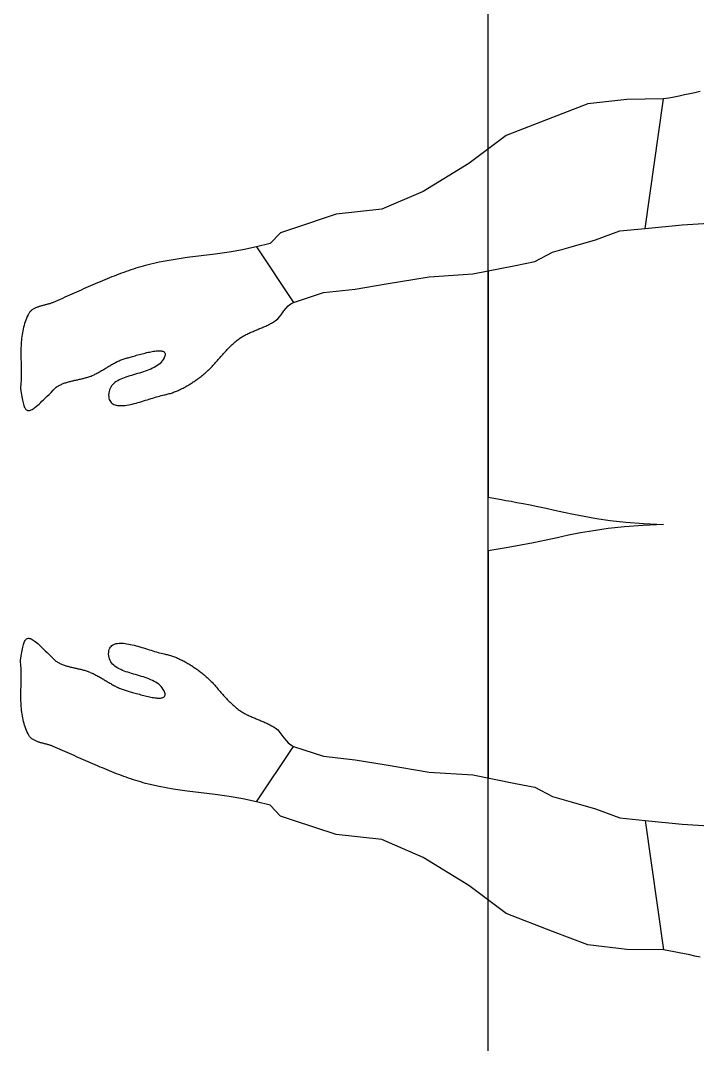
# Model space of a CAD drawing. Header units: millimetres. Extents: x -155 to 94595, y -3153 to 63413.
# Drawn here: x 1181 to 1563, y 60598 to 61176 of the extents above; entities that cross this region are included whole.
import ezdxf

# ---------------------------------------------------------------- set-up
doc = ezdxf.new("R2010")
doc.units = ezdxf.units.MM
doc.layers.add('int', color=185, linetype='Continuous')

msp = doc.modelspace()

# ---------------------------------------------------------------- linework, layer by layer
at = {"layer": 'int'}
for p, q in [((1444.86, 60141.577), (1444.86, 61641.577)), ((1558.727, 61134.654), (1555.787, 61134.043)), ((1561.664, 61135.28), (1558.727, 61134.654)), ((1564.599, 61135.919), (1561.664, 61135.28)), ((1501.15, 61128.969), (1481.306, 61121.337)), ((1523.141, 61131.567), (1501.15, 61128.969)), ((1544.008, 61131.787), (1523.141, 61131.567)), ((1533.557, 61058.635), (1544.008, 61131.787)), ((1546.956, 61132.32), (1544.008, 61131.787)), ((1549.903, 61132.874), (1546.956, 61132.32)), ((1552.846, 61133.449), (1549.903, 61132.874)), ((1555.787, 61134.043), (1552.846, 61133.449)), ((1481.306, 61121.337), (1455.043, 61111.236)), ((1455.043, 61111.236), (1433.995, 61095.4)), ((1433.995, 61095.4), (1408.154, 61079.536)), ((1408.154, 61079.536), (1384.813, 61069.533)), ((1359.064, 61066.656), (1335.002, 61058.635)), ((1384.813, 61069.533), (1359.064, 61066.656)), ((1533.557, 61058.635), (1554.371, 61060.716)), ((1554.371, 61060.716), (1575.596, 61062.079)), ((1327.6, 61056.168), (1321.688, 61050.081)), ((1335.002, 61058.635), (1327.6, 61056.168)), ((1505.567, 61052.131), (1519.241, 61057.203)), ((1519.241, 61057.203), (1533.557, 61058.635)), ((1314.101, 61048.185), (1306.341, 61046.488)), ((1321.688, 61050.081), (1314.101, 61048.185)), ((1314.101, 61048.185), (1335.002, 61016.834)), ((1481.163, 61045.158), (1491.756, 61048.185)), ((1491.756, 61048.185), (1505.567, 61052.131)), ((1274.807, 61042.137), (1266.936, 61040.998)), ((1282.71, 61043.124), (1274.807, 61042.137)), ((1290.618, 61044.09), (1282.71, 61043.124)), ((1298.504, 61045.167), (1290.618, 61044.09)), ((1306.341, 61046.488), (1298.504, 61045.167)), ((1471.221, 61039.898), (1481.163, 61045.158)), ((1245.862, 61036.105), (1244.488, 61035.665)), ((1247.239, 61036.532), (1245.862, 61036.105)), ((1248.621, 61036.946), (1247.239, 61036.532)), ((1250.008, 61037.347), (1248.621, 61036.946)), ((1251.399, 61037.734), (1250.008, 61037.347)), ((1259.124, 61039.575), (1251.399, 61037.734)), ((1266.936, 61040.998), (1259.124, 61039.575)), ((1436.246, 61032.903), (1460.405, 61037.734)), ((1460.405, 61037.734), (1471.221, 61039.898)), ((1230.949, 61030.696), (1229.611, 61030.153)), ((1232.289, 61031.233), (1230.949, 61030.696)), ((1233.632, 61031.762), (1232.289, 61031.233)), ((1234.978, 61032.283), (1233.632, 61031.762)), ((1236.326, 61032.795), (1234.978, 61032.283)), ((1237.678, 61033.299), (1236.326, 61032.795)), ((1239.033, 61033.793), (1237.678, 61033.299)), ((1240.391, 61034.277), (1239.033, 61033.793)), ((1241.753, 61034.751), (1240.391, 61034.277)), ((1243.119, 61035.214), (1241.753, 61034.751)), ((1244.488, 61035.665), (1243.119, 61035.214)), ((1387.253, 61027.284), (1411.551, 61031.334)), ((1411.551, 61031.334), (1436.246, 61032.903)), ((1444.86, 61034.625), (1444.86, 60906.744)), ((1217.654, 61025.026), (1216.332, 61024.439)), ((1218.977, 61025.611), (1217.654, 61025.026)), ((1220.301, 61026.193), (1218.977, 61025.611)), ((1221.626, 61026.772), (1220.301, 61026.193)), ((1222.953, 61027.347), (1221.626, 61026.772)), ((1224.281, 61027.918), (1222.953, 61027.347)), ((1225.611, 61028.485), (1224.281, 61027.918)), ((1226.942, 61029.047), (1225.611, 61028.485)), ((1228.276, 61029.603), (1226.942, 61029.047)), ((1229.611, 61030.153), (1228.276, 61029.603)), ((1369.731, 61024.364), (1387.253, 61027.284)), ((1204.444, 61019.14), (1203.121, 61018.558)), ((1205.766, 61019.724), (1204.444, 61019.14)), ((1207.087, 61020.311), (1205.766, 61019.724)), ((1208.408, 61020.899), (1207.087, 61020.311)), ((1209.728, 61021.489), (1208.408, 61020.899)), ((1211.048, 61022.079), (1209.728, 61021.489)), ((1212.369, 61022.67), (1211.048, 61022.079)), ((1213.689, 61023.26), (1212.369, 61022.67)), ((1215.01, 61023.85), (1213.689, 61023.26)), ((1216.332, 61024.439), (1215.01, 61023.85)), ((1335.002, 61016.834), (1351.874, 61022.458)), ((1351.874, 61022.458), (1369.731, 61024.364)), ((1187.835, 61013.015), (1187.505, 61012.797)), ((1188.176, 61013.22), (1187.835, 61013.015)), ((1188.529, 61013.413), (1188.176, 61013.22)), ((1188.893, 61013.596), (1188.529, 61013.413)), ((1189.266, 61013.769), (1188.893, 61013.596)), ((1189.648, 61013.932), (1189.266, 61013.769)), ((1190.039, 61014.087), (1189.648, 61013.932)), ((1190.436, 61014.234), (1190.039, 61014.087)), ((1190.841, 61014.374), (1190.436, 61014.234)), ((1191.251, 61014.507), (1190.841, 61014.374)), ((1191.667, 61014.635), (1191.251, 61014.507)), ((1192.087, 61014.758), (1191.667, 61014.635)), ((1192.51, 61014.877), (1192.087, 61014.758)), ((1192.937, 61014.993), (1192.51, 61014.877)), ((1193.365, 61015.106), (1192.937, 61014.993)), ((1193.795, 61015.217), (1193.365, 61015.106)), ((1194.225, 61015.327), (1193.795, 61015.217)), ((1194.655, 61015.437), (1194.225, 61015.327)), ((1195.084, 61015.547), (1194.655, 61015.437)), ((1195.511, 61015.658), (1195.084, 61015.547)), ((1195.935, 61015.771), (1195.511, 61015.658)), ((1196.357, 61015.887), (1195.935, 61015.771)), ((1196.774, 61016.006), (1196.357, 61015.887)), ((1197.186, 61016.129), (1196.774, 61016.006)), ((1197.593, 61016.257), (1197.186, 61016.129)), ((1197.993, 61016.391), (1197.593, 61016.257)), ((1198.386, 61016.531), (1197.993, 61016.391)), ((1198.771, 61016.679), (1198.386, 61016.531)), ((1199.148, 61016.834), (1198.771, 61016.679)), ((1200.473, 61017.405), (1199.148, 61016.834)), ((1201.798, 61017.979), (1200.473, 61017.405)), ((1203.121, 61018.558), (1201.798, 61017.979)), ((1329.535, 61012.042), (1330.689, 61013.553)), ((1330.689, 61013.553), (1331.94, 61014.918)), ((1331.94, 61014.918), (1333.355, 61016.042)), ((1333.355, 61016.042), (1335.002, 61016.834)), ((1184.108, 61007.839), (1183.698, 61006.853)), ((1184.554, 61008.815), (1184.108, 61007.839)), ((1185.04, 61009.78), (1184.554, 61008.815)), ((1185.207, 61010.162), (1185.04, 61009.78)), ((1185.393, 61010.524), (1185.207, 61010.162)), ((1185.599, 61010.867), (1185.393, 61010.524)), ((1185.823, 61011.192), (1185.599, 61010.867)), ((1186.064, 61011.499), (1185.823, 61011.192)), ((1186.322, 61011.789), (1186.064, 61011.499)), ((1186.596, 61012.063), (1186.322, 61011.789)), ((1186.885, 61012.322), (1186.596, 61012.063)), ((1187.188, 61012.567), (1186.885, 61012.322)), ((1187.505, 61012.797), (1187.188, 61012.567)), ((1324.551, 61006.384), (1325.986, 61007.555)), ((1325.986, 61007.555), (1327.25, 61008.95)), ((1327.25, 61008.95), (1328.411, 61010.477)), ((1328.411, 61010.477), (1329.535, 61012.042)), ((1182.157, 61001.789), (1181.939, 61000.751)), ((1182.403, 61002.818), (1182.157, 61001.789)), ((1182.679, 61003.84), (1182.403, 61002.818)), ((1182.985, 61004.853), (1182.679, 61003.84)), ((1183.325, 61005.858), (1182.985, 61004.853)), ((1183.698, 61006.853), (1183.325, 61005.858)), ((1313.731, 61001.179), (1314.29, 61001.408)), ((1314.29, 61001.408), (1314.849, 61001.636)), ((1314.849, 61001.636), (1315.408, 61001.864)), ((1315.408, 61001.864), (1315.967, 61002.094)), ((1315.967, 61002.094), (1316.525, 61002.324)), ((1316.525, 61002.324), (1317.082, 61002.557)), ((1317.082, 61002.557), (1317.637, 61002.793)), ((1317.637, 61002.793), (1318.19, 61003.032)), ((1318.19, 61003.032), (1318.741, 61003.275)), ((1318.741, 61003.275), (1319.29, 61003.522)), ((1319.29, 61003.522), (1319.835, 61003.775)), ((1319.835, 61003.775), (1320.378, 61004.033)), ((1320.378, 61004.033), (1320.916, 61004.298)), ((1320.916, 61004.298), (1321.45, 61004.57)), ((1321.45, 61004.57), (1321.98, 61004.849)), ((1321.98, 61004.849), (1322.506, 61005.137)), ((1322.506, 61005.137), (1323.026, 61005.434)), ((1323.026, 61005.434), (1323.54, 61005.74)), ((1323.54, 61005.74), (1324.049, 61006.056)), ((1324.049, 61006.056), (1324.551, 61006.384)), ((1181.314, 60996.535), (1181.213, 60995.467)), ((1181.436, 60997.599), (1181.314, 60996.535)), ((1181.58, 60998.656), (1181.436, 60997.599)), ((1181.747, 60999.707), (1181.58, 60998.656)), ((1181.939, 61000.751), (1181.747, 60999.707)), ((1303.049, 60995.472), (1303.651, 60995.933)), ((1303.651, 60995.933), (1304.135, 60996.287)), ((1304.135, 60996.287), (1304.627, 60996.629)), ((1304.627, 60996.629), (1305.125, 60996.96)), ((1305.125, 60996.96), (1305.63, 60997.279)), ((1305.63, 60997.279), (1306.141, 60997.588)), ((1306.141, 60997.588), (1306.657, 60997.888)), ((1306.657, 60997.888), (1307.179, 60998.178)), ((1307.179, 60998.178), (1307.707, 60998.46)), ((1307.707, 60998.46), (1308.238, 60998.734)), ((1308.238, 60998.734), (1308.774, 60999.001)), ((1308.774, 60999.001), (1309.314, 60999.261)), ((1309.314, 60999.261), (1309.858, 60999.515)), ((1309.858, 60999.515), (1310.404, 60999.764)), ((1310.404, 60999.764), (1310.954, 61000.008)), ((1310.954, 61000.008), (1311.506, 61000.248)), ((1311.506, 61000.248), (1312.06, 61000.484)), ((1312.06, 61000.484), (1312.616, 61000.718)), ((1312.616, 61000.718), (1313.173, 61000.949)), ((1313.173, 61000.949), (1313.731, 61001.179)), ((1180.953, 60990.056), (1180.94, 60988.964)), ((1180.977, 60991.146), (1180.953, 60990.056)), ((1181.014, 60992.232), (1180.977, 60991.146)), ((1181.064, 60993.315), (1181.014, 60992.232)), ((1181.13, 60994.393), (1181.064, 60993.315)), ((1181.213, 60995.467), (1181.13, 60994.393)), ((1296.992, 60989.759), (1297.51, 60990.315)), ((1297.51, 60990.315), (1298.033, 60990.865)), ((1298.033, 60990.865), (1298.561, 60991.41)), ((1298.561, 60991.41), (1299.096, 60991.948)), ((1299.096, 60991.948), (1299.636, 60992.478)), ((1299.636, 60992.478), (1300.184, 60993)), ((1300.184, 60993), (1300.74, 60993.514)), ((1300.74, 60993.514), (1301.303, 60994.019)), ((1301.303, 60994.019), (1301.876, 60994.514)), ((1301.876, 60994.514), (1302.457, 60994.998)), ((1302.457, 60994.998), (1303.049, 60995.472)), ((1180.94, 60988.964), (1180.936, 60987.869)), ((1180.936, 60987.869), (1180.941, 60986.772)), ((1180.941, 60986.772), (1180.951, 60985.673)), ((1180.951, 60985.673), (1180.966, 60984.573)), ((1180.966, 60984.573), (1180.984, 60983.472)), ((1236.448, 60983.897), (1236.994, 60984.136)), ((1236.994, 60984.136), (1237.545, 60984.364)), ((1237.545, 60984.364), (1238.1, 60984.582)), ((1238.1, 60984.582), (1238.659, 60984.788)), ((1238.659, 60984.788), (1239.224, 60984.981)), ((1239.224, 60984.981), (1239.793, 60985.162)), ((1239.793, 60985.162), (1240.368, 60985.33)), ((1240.368, 60985.33), (1240.949, 60985.483)), ((1240.949, 60985.483), (1241.493, 60985.623)), ((1241.493, 60985.623), (1242.08, 60985.78)), ((1242.08, 60985.78), (1242.704, 60985.951)), ((1242.704, 60985.951), (1243.363, 60986.136)), ((1243.363, 60986.136), (1244.054, 60986.332)), ((1244.054, 60986.332), (1244.772, 60986.538)), ((1244.772, 60986.538), (1245.515, 60986.75)), ((1245.515, 60986.75), (1246.28, 60986.967)), ((1246.28, 60986.967), (1247.062, 60987.188)), ((1247.062, 60987.188), (1247.858, 60987.41)), ((1247.858, 60987.41), (1248.665, 60987.631)), ((1248.665, 60987.631), (1249.48, 60987.849)), ((1249.48, 60987.849), (1250.299, 60988.063)), ((1250.299, 60988.063), (1251.119, 60988.27)), ((1251.119, 60988.27), (1251.936, 60988.468)), ((1251.936, 60988.468), (1252.746, 60988.655)), ((1252.746, 60988.655), (1253.547, 60988.83)), ((1253.547, 60988.83), (1254.336, 60988.991)), ((1254.336, 60988.991), (1255.108, 60989.134)), ((1255.108, 60989.134), (1255.86, 60989.259)), ((1255.86, 60989.259), (1256.588, 60989.364)), ((1256.588, 60989.364), (1257.291, 60989.446)), ((1257.291, 60989.446), (1257.963, 60989.504)), ((1257.963, 60989.504), (1258.602, 60989.535)), ((1258.602, 60989.535), (1259.204, 60989.538)), ((1259.204, 60989.538), (1259.765, 60989.51)), ((1259.765, 60989.51), (1260.283, 60989.45)), ((1260.283, 60989.45), (1260.754, 60989.356)), ((1260.754, 60989.356), (1261.175, 60989.225)), ((1261.369, 60984.63), (1260.815, 60983.835)), ((1261.175, 60989.225), (1261.541, 60989.056)), ((1261.85, 60985.483), (1261.369, 60984.63)), ((1261.541, 60989.056), (1261.85, 60988.846)), ((1261.85, 60988.846), (1262.098, 60988.595)), ((1262.122, 60986.086), (1261.85, 60985.483)), ((1262.098, 60988.595), (1262.283, 60988.299)), ((1262.31, 60986.633), (1262.122, 60986.086)), ((1262.283, 60988.299), (1262.399, 60987.957)), ((1262.416, 60987.126), (1262.31, 60986.633)), ((1262.399, 60987.957), (1262.445, 60987.566)), ((1262.445, 60987.566), (1262.416, 60987.126)), ((1291.446, 60983.471), (1291.948, 60984.044)), ((1291.948, 60984.044), (1292.45, 60984.619)), ((1292.45, 60984.619), (1292.95, 60985.195)), ((1292.95, 60985.195), (1293.451, 60985.771)), ((1293.451, 60985.771), (1293.951, 60986.347)), ((1293.951, 60986.347), (1294.452, 60986.922)), ((1294.452, 60986.922), (1294.955, 60987.495)), ((1294.955, 60987.495), (1295.46, 60988.066)), ((1295.46, 60988.066), (1295.967, 60988.634)), ((1295.967, 60988.634), (1296.478, 60989.199)), ((1296.478, 60989.199), (1296.992, 60989.759)), ((1180.984, 60983.472), (1181.003, 60982.37)), ((1181.003, 60982.37), (1181.023, 60981.269)), ((1181.023, 60981.269), (1181.041, 60980.168)), ((1181.041, 60980.168), (1181.056, 60979.068)), ((1181.056, 60979.068), (1181.066, 60977.969)), ((1225.955, 60977.995), (1226.477, 60978.3)), ((1226.477, 60978.3), (1226.997, 60978.607)), ((1226.997, 60978.607), (1227.517, 60978.917)), ((1227.517, 60978.917), (1228.035, 60979.228)), ((1228.035, 60979.228), (1228.554, 60979.54)), ((1228.554, 60979.54), (1229.072, 60979.853)), ((1229.072, 60979.853), (1229.59, 60980.165)), ((1229.59, 60980.165), (1230.108, 60980.477)), ((1230.108, 60980.477), (1230.627, 60980.787)), ((1230.627, 60980.787), (1231.146, 60981.094)), ((1231.146, 60981.094), (1231.667, 60981.399)), ((1231.667, 60981.399), (1232.189, 60981.7)), ((1232.189, 60981.7), (1232.713, 60981.996)), ((1232.713, 60981.996), (1233.239, 60982.288)), ((1233.239, 60982.288), (1233.766, 60982.574)), ((1233.766, 60982.574), (1234.297, 60982.854)), ((1234.297, 60982.854), (1234.83, 60983.127)), ((1234.83, 60983.127), (1235.366, 60983.392)), ((1235.366, 60983.392), (1235.905, 60983.649)), ((1235.905, 60983.649), (1236.448, 60983.897)), ((1252.231, 60978.35), (1251.169, 60977.974)), ((1253.269, 60978.748), (1252.231, 60978.35)), ((1254.28, 60979.17), (1253.269, 60978.748)), ((1255.259, 60979.62), (1254.28, 60979.17)), ((1256.2, 60980.101), (1255.259, 60979.62)), ((1257.1, 60980.617), (1256.2, 60980.101)), ((1257.954, 60981.171), (1257.1, 60980.617)), ((1258.757, 60981.766), (1257.954, 60981.171)), ((1259.505, 60982.406), (1258.757, 60981.766)), ((1260.192, 60983.095), (1259.505, 60982.406)), ((1260.815, 60983.835), (1260.192, 60983.095)), ((1286.217, 60977.966), (1286.765, 60978.488)), ((1286.765, 60978.488), (1287.305, 60979.018)), ((1287.305, 60979.018), (1287.84, 60979.556)), ((1287.84, 60979.556), (1288.368, 60980.101)), ((1288.368, 60980.101), (1288.891, 60980.651)), ((1288.891, 60980.651), (1289.409, 60981.207)), ((1289.409, 60981.207), (1289.923, 60981.767)), ((1289.923, 60981.767), (1290.434, 60982.332)), ((1290.434, 60982.332), (1290.941, 60982.9)), ((1290.941, 60982.9), (1291.446, 60983.471)), ((1180.993, 60972.509), (1180.943, 60971.426)), ((1181.029, 60973.595), (1180.993, 60972.509)), ((1181.053, 60974.684), (1181.029, 60973.595)), ((1181.066, 60975.777), (1181.053, 60974.684)), ((1181.066, 60977.969), (1181.07, 60976.872)), ((1181.07, 60976.872), (1181.066, 60975.777)), ((1210.724, 60972.55), (1210.199, 60972.431)), ((1211.251, 60972.667), (1210.724, 60972.55)), ((1211.778, 60972.783), (1211.251, 60972.667)), ((1212.305, 60972.898), (1211.778, 60972.783)), ((1212.833, 60973.013), (1212.305, 60972.898)), ((1213.361, 60973.128), (1212.833, 60973.013)), ((1213.888, 60973.246), (1213.361, 60973.128)), ((1214.414, 60973.365), (1213.888, 60973.246)), ((1214.939, 60973.488), (1214.414, 60973.365)), ((1215.463, 60973.614), (1214.939, 60973.488)), ((1215.984, 60973.745), (1215.463, 60973.614)), ((1216.504, 60973.88), (1215.984, 60973.745)), ((1217.021, 60974.022), (1216.504, 60973.88)), ((1217.534, 60974.17), (1217.021, 60974.022)), ((1218.045, 60974.325), (1217.534, 60974.17)), ((1218.552, 60974.488), (1218.045, 60974.325)), ((1219.055, 60974.66), (1218.552, 60974.488)), ((1219.554, 60974.841), (1219.055, 60974.66)), ((1220.048, 60975.033), (1219.554, 60974.841)), ((1220.048, 60975.033), (1220.603, 60975.261)), ((1220.603, 60975.261), (1221.153, 60975.499)), ((1221.153, 60975.499), (1221.699, 60975.747)), ((1221.699, 60975.747), (1222.241, 60976.004)), ((1222.241, 60976.004), (1222.78, 60976.269)), ((1222.78, 60976.269), (1223.316, 60976.541)), ((1223.316, 60976.541), (1223.848, 60976.821)), ((1223.848, 60976.821), (1224.378, 60977.107)), ((1224.378, 60977.107), (1224.906, 60977.398)), ((1224.906, 60977.398), (1225.431, 60977.694)), ((1225.431, 60977.694), (1225.955, 60977.995)), ((1235.59, 60972.582), (1234.783, 60972.086)), ((1236.447, 60973.045), (1235.59, 60972.582)), ((1237.35, 60973.478), (1236.447, 60973.045)), ((1238.295, 60973.886), (1237.35, 60973.478)), ((1239.276, 60974.271), (1238.295, 60973.886)), ((1240.289, 60974.636), (1239.276, 60974.271)), ((1241.329, 60974.986), (1240.289, 60974.636)), ((1242.393, 60975.323), (1241.329, 60974.986)), ((1243.474, 60975.651), (1242.393, 60975.323)), ((1244.569, 60975.974), (1243.474, 60975.651)), ((1245.674, 60976.293), (1244.569, 60975.974)), ((1246.782, 60976.614), (1245.674, 60976.293)), ((1247.891, 60976.939), (1246.782, 60976.614)), ((1248.994, 60977.272), (1247.891, 60976.939)), ((1250.089, 60977.616), (1248.994, 60977.272)), ((1251.169, 60977.974), (1250.089, 60977.616)), ((1278.814, 60972.226), (1279.316, 60972.567)), ((1279.316, 60972.567), (1279.815, 60972.911)), ((1279.815, 60972.911), (1280.311, 60973.258)), ((1280.311, 60973.258), (1280.805, 60973.608)), ((1280.805, 60973.608), (1281.295, 60973.96)), ((1281.295, 60973.96), (1281.783, 60974.316)), ((1281.783, 60974.316), (1282.268, 60974.673)), ((1282.268, 60974.673), (1282.75, 60975.033)), ((1282.75, 60975.033), (1283.352, 60975.494)), ((1283.352, 60975.494), (1283.944, 60975.968)), ((1283.944, 60975.968), (1284.525, 60976.452)), ((1284.525, 60976.452), (1285.098, 60976.947)), ((1285.098, 60976.947), (1285.661, 60977.452)), ((1285.661, 60977.452), (1286.217, 60977.966)), ((1180.794, 60969.274), (1180.692, 60968.205)), ((1180.692, 60968.205), (1180.901, 60966.955)), ((1180.877, 60970.348), (1180.794, 60969.274)), ((1180.943, 60971.426), (1180.877, 60970.348)), ((1180.901, 60966.955), (1181.101, 60965.77)), ((1197.973, 60966.023), (1199.181, 60967.228)), ((1199.181, 60967.228), (1200.454, 60968.501)), ((1200.885, 60968.813), (1200.454, 60968.501)), ((1201.325, 60969.109), (1200.885, 60968.813)), ((1201.772, 60969.389), (1201.325, 60969.109)), ((1202.226, 60969.653), (1201.772, 60969.389)), ((1202.687, 60969.904), (1202.226, 60969.653)), ((1203.154, 60970.141), (1202.687, 60969.904)), ((1203.628, 60970.365), (1203.154, 60970.141)), ((1204.108, 60970.576), (1203.628, 60970.365)), ((1204.593, 60970.777), (1204.108, 60970.576)), ((1205.083, 60970.966), (1204.593, 60970.777)), ((1205.578, 60971.146), (1205.083, 60970.966)), ((1206.078, 60971.316), (1205.578, 60971.146)), ((1206.582, 60971.478), (1206.078, 60971.316)), ((1207.09, 60971.632), (1206.582, 60971.478)), ((1207.601, 60971.779), (1207.09, 60971.632)), ((1208.116, 60971.919), (1207.601, 60971.779)), ((1208.633, 60972.054), (1208.116, 60971.919)), ((1209.153, 60972.183), (1208.633, 60972.054)), ((1209.675, 60972.309), (1209.153, 60972.183)), ((1210.199, 60972.431), (1209.675, 60972.309)), ((1230.933, 60967.414), (1230.695, 60966.534)), ((1231.258, 60968.234), (1230.933, 60967.414)), ((1231.666, 60968.997), (1231.258, 60968.234)), ((1232.151, 60969.707), (1231.666, 60968.997)), ((1232.711, 60970.368), (1232.151, 60969.707)), ((1233.339, 60970.982), (1232.711, 60970.368)), ((1234.031, 60971.554), (1233.339, 60970.982)), ((1234.783, 60972.086), (1234.031, 60971.554)), ((1268.18, 60966.475), (1268.739, 60966.7)), ((1268.739, 60966.7), (1269.294, 60966.933)), ((1269.294, 60966.933), (1269.847, 60967.174)), ((1269.847, 60967.174), (1270.397, 60967.423)), ((1270.397, 60967.423), (1270.945, 60967.678)), ((1270.945, 60967.678), (1271.489, 60967.941)), ((1271.489, 60967.941), (1272.031, 60968.21)), ((1272.031, 60968.21), (1272.57, 60968.486)), ((1272.57, 60968.486), (1273.106, 60968.768)), ((1273.106, 60968.768), (1273.639, 60969.057)), ((1273.639, 60969.057), (1274.169, 60969.351)), ((1274.169, 60969.351), (1274.696, 60969.651)), ((1274.696, 60969.651), (1275.221, 60969.956)), ((1275.221, 60969.956), (1275.743, 60970.267)), ((1275.743, 60970.267), (1276.262, 60970.582)), ((1276.262, 60970.582), (1276.778, 60970.902)), ((1276.778, 60970.902), (1277.291, 60971.227)), ((1277.291, 60971.227), (1277.802, 60971.556)), ((1277.802, 60971.556), (1278.309, 60971.889)), ((1278.309, 60971.889), (1278.814, 60972.226)), ((1181.101, 60965.77), (1181.293, 60964.651)), ((1181.293, 60964.651), (1181.481, 60963.598)), ((1181.481, 60963.598), (1181.666, 60962.611)), ((1181.666, 60962.611), (1181.85, 60961.69)), ((1181.85, 60961.69), (1182.035, 60960.835)), ((1191.977, 60960.192), (1192.837, 60960.997)), ((1192.837, 60960.997), (1193.75, 60961.868)), ((1193.75, 60961.868), (1194.718, 60962.807)), ((1194.718, 60962.807), (1195.743, 60963.812)), ((1195.743, 60963.812), (1196.828, 60964.884)), ((1196.828, 60964.884), (1197.973, 60966.023)), ((1230.548, 60965.592), (1230.499, 60964.582)), ((1230.499, 60964.582), (1230.54, 60963.663)), ((1230.54, 60963.663), (1230.661, 60962.831)), ((1230.695, 60966.534), (1230.548, 60965.592)), ((1230.661, 60962.831), (1230.858, 60962.083)), ((1230.858, 60962.083), (1231.129, 60961.416)), ((1231.129, 60961.416), (1231.47, 60960.828)), ((1249.152, 60960.882), (1250.223, 60961.207)), ((1250.223, 60961.207), (1251.29, 60961.537)), ((1251.29, 60961.537), (1252.35, 60961.869)), ((1252.35, 60961.869), (1253.4, 60962.199)), ((1253.4, 60962.199), (1254.436, 60962.525)), ((1254.436, 60962.525), (1255.455, 60962.843)), ((1255.455, 60962.843), (1256.455, 60963.149)), ((1256.455, 60963.149), (1257.431, 60963.442)), ((1257.431, 60963.442), (1258.38, 60963.718)), ((1258.38, 60963.718), (1259.3, 60963.973)), ((1259.3, 60963.973), (1260.187, 60964.204)), ((1260.187, 60964.204), (1261.038, 60964.408)), ((1261.038, 60964.408), (1261.85, 60964.582)), ((1261.85, 60964.582), (1262.439, 60964.706)), ((1262.439, 60964.706), (1263.026, 60964.84)), ((1263.026, 60964.84), (1263.61, 60964.984)), ((1263.61, 60964.984), (1264.191, 60965.138)), ((1264.191, 60965.138), (1264.769, 60965.301)), ((1264.769, 60965.301), (1265.345, 60965.475)), ((1265.345, 60965.475), (1265.918, 60965.657)), ((1265.918, 60965.657), (1266.487, 60965.848)), ((1266.487, 60965.848), (1267.054, 60966.049)), ((1267.054, 60966.049), (1267.619, 60966.258)), ((1267.619, 60966.258), (1268.18, 60966.475)), ((1182.035, 60960.835), (1182.223, 60960.046)), ((1182.223, 60960.046), (1182.416, 60959.323)), ((1182.416, 60959.323), (1182.616, 60958.666)), ((1182.616, 60958.666), (1182.825, 60958.075)), ((1182.825, 60958.075), (1183.045, 60957.551)), ((1183.045, 60957.551), (1183.278, 60957.092)), ((1183.278, 60957.092), (1183.526, 60956.7)), ((1183.526, 60956.7), (1183.791, 60956.374)), ((1183.791, 60956.374), (1184.075, 60956.115)), ((1184.075, 60956.115), (1184.38, 60955.921)), ((1184.38, 60955.921), (1184.708, 60955.794)), ((1184.708, 60955.794), (1185.061, 60955.733)), ((1185.061, 60955.733), (1185.441, 60955.739)), ((1185.441, 60955.739), (1185.85, 60955.811)), ((1185.85, 60955.811), (1186.29, 60955.95)), ((1186.29, 60955.95), (1186.763, 60956.155)), ((1186.763, 60956.155), (1187.272, 60956.426)), ((1187.272, 60956.426), (1187.817, 60956.764)), ((1187.817, 60956.764), (1188.401, 60957.169)), ((1188.401, 60957.169), (1189.026, 60957.64)), ((1189.026, 60957.64), (1189.694, 60958.178)), ((1189.694, 60958.178), (1190.407, 60958.783)), ((1190.407, 60958.783), (1191.168, 60959.454)), ((1191.168, 60959.454), (1191.977, 60960.192)), ((1231.47, 60960.828), (1231.879, 60960.315)), ((1231.879, 60960.315), (1232.351, 60959.873)), ((1232.351, 60959.873), (1232.883, 60959.5)), ((1232.883, 60959.5), (1233.473, 60959.193)), ((1233.473, 60959.193), (1234.117, 60958.947)), ((1234.117, 60958.947), (1234.812, 60958.761)), ((1234.812, 60958.761), (1235.555, 60958.63)), ((1235.555, 60958.63), (1236.342, 60958.552)), ((1236.342, 60958.552), (1237.17, 60958.523)), ((1237.17, 60958.523), (1238.037, 60958.541)), ((1238.037, 60958.541), (1238.938, 60958.602)), ((1238.938, 60958.602), (1239.87, 60958.703)), ((1239.87, 60958.703), (1240.831, 60958.84)), ((1240.831, 60958.84), (1241.817, 60959.012)), ((1241.817, 60959.012), (1242.825, 60959.213)), ((1242.825, 60959.213), (1243.852, 60959.442)), ((1243.852, 60959.442), (1244.894, 60959.694)), ((1244.894, 60959.694), (1245.948, 60959.968)), ((1245.948, 60959.968), (1247.012, 60960.259)), ((1247.012, 60960.259), (1248.081, 60960.565)), ((1248.081, 60960.565), (1249.152, 60960.882)), ((1444.86, 60906.744), (1449.178, 60905.992)), ((1449.178, 60905.992), (1452.418, 60905.429)), ((1452.418, 60905.429), (1454.905, 60904.995)), ((1454.905, 60904.995), (1457.799, 60904.483)), ((1457.799, 60904.483), (1461.076, 60903.889)), ((1461.076, 60903.889), (1464.713, 60903.21)), ((1464.713, 60903.21), (1468.688, 60902.442)), ((1468.688, 60902.442), (1472.977, 60901.582)), ((1472.977, 60901.582), (1477.558, 60900.626)), ((1477.558, 60900.626), (1482.407, 60899.57)), ((1482.407, 60899.57), (1487.532, 60898.419)), ((1487.532, 60898.419), (1493.065, 60897.213)), ((1493.065, 60897.213), (1499.171, 60895.998)), ((1499.171, 60895.998), (1506.013, 60894.82)), ((1506.013, 60894.82), (1513.754, 60893.728)), ((1513.754, 60893.728), (1522.558, 60892.767)), ((1522.558, 60892.767), (1532.588, 60891.986)), ((1532.588, 60891.986), (1544.008, 60891.43)), ((1497.084, 60886.602), (1490.297, 60885.263)), ((1504.469, 60887.873), (1497.084, 60886.602)), ((1512.653, 60889.035), (1504.469, 60887.873)), ((1521.837, 60890.043), (1512.653, 60889.035)), ((1532.222, 60890.856), (1521.837, 60890.043)), ((1544.008, 60891.43), (1532.222, 60890.856)), ((1470.41, 60881.066), (1456.264, 60878.442)), ((1477.714, 60882.556), (1470.41, 60881.066)), ((1483.908, 60883.9), (1477.714, 60882.556)), ((1490.297, 60885.263), (1483.908, 60883.9)), ((1456.264, 60878.442), (1444.86, 60876.41)), ((1444.86, 60876.41), (1444.86, 60748.235)), ((1182.035, 60822.026), (1182.223, 60822.815)), ((1182.223, 60822.815), (1182.416, 60823.537)), ((1182.416, 60823.537), (1182.616, 60824.194)), ((1182.616, 60824.194), (1182.825, 60824.785)), ((1182.825, 60824.785), (1183.045, 60825.31)), ((1183.045, 60825.31), (1183.278, 60825.768)), ((1183.278, 60825.768), (1183.526, 60826.16)), ((1183.526, 60826.16), (1183.791, 60826.486)), ((1183.791, 60826.486), (1184.075, 60826.746)), ((1184.075, 60826.746), (1184.38, 60826.939)), ((1184.38, 60826.939), (1184.708, 60827.066)), ((1184.708, 60827.066), (1185.061, 60827.127)), ((1185.061, 60827.127), (1185.441, 60827.121)), ((1185.441, 60827.121), (1185.85, 60827.049)), ((1185.85, 60827.049), (1186.29, 60826.911)), ((1186.29, 60826.911), (1186.763, 60826.706)), ((1186.763, 60826.706), (1187.272, 60826.434)), ((1187.272, 60826.434), (1187.817, 60826.096)), ((1187.817, 60826.096), (1188.401, 60825.691)), ((1188.401, 60825.691), (1189.026, 60825.22)), ((1189.026, 60825.22), (1189.694, 60824.682)), ((1189.694, 60824.682), (1190.407, 60824.078)), ((1190.407, 60824.078), (1191.168, 60823.406)), ((1191.168, 60823.406), (1191.977, 60822.669)), ((1191.977, 60822.669), (1192.837, 60821.864)), ((1231.47, 60822.032), (1231.879, 60822.546)), ((1231.879, 60822.546), (1232.351, 60822.987)), ((1232.351, 60822.987), (1232.883, 60823.36)), ((1232.883, 60823.36), (1233.473, 60823.668)), ((1233.473, 60823.668), (1234.117, 60823.914)), ((1234.117, 60823.914), (1234.812, 60824.1)), ((1234.812, 60824.1), (1235.555, 60824.231)), ((1235.555, 60824.231), (1236.342, 60824.309)), ((1236.342, 60824.309), (1237.17, 60824.337)), ((1237.17, 60824.337), (1238.037, 60824.319)), ((1238.037, 60824.319), (1238.938, 60824.258)), ((1238.938, 60824.258), (1239.87, 60824.158)), ((1239.87, 60824.158), (1240.831, 60824.02)), ((1240.831, 60824.02), (1241.817, 60823.849)), ((1241.817, 60823.849), (1242.825, 60823.648)), ((1242.825, 60823.648), (1243.852, 60823.419)), ((1243.852, 60823.419), (1244.894, 60823.166)), ((1244.894, 60823.166), (1245.948, 60822.893)), ((1245.948, 60822.893), (1247.012, 60822.601)), ((1247.012, 60822.601), (1248.081, 60822.296)), ((1248.081, 60822.296), (1249.152, 60821.979)), ((1180.901, 60815.906), (1181.101, 60817.091)), ((1181.101, 60817.091), (1181.293, 60818.209)), ((1181.293, 60818.209), (1181.481, 60819.262)), ((1181.481, 60819.262), (1181.666, 60820.249)), ((1181.666, 60820.249), (1181.85, 60821.17)), ((1181.85, 60821.17), (1182.035, 60822.026)), ((1192.837, 60821.864), (1193.75, 60820.992)), ((1193.75, 60820.992), (1194.718, 60820.054)), ((1194.718, 60820.054), (1195.743, 60819.049)), ((1195.743, 60819.049), (1196.828, 60817.977)), ((1196.828, 60817.977), (1197.973, 60816.838)), ((1197.973, 60816.838), (1199.181, 60815.632)), ((1230.499, 60818.278), (1230.54, 60819.198)), ((1230.548, 60817.269), (1230.499, 60818.278)), ((1230.54, 60819.198), (1230.661, 60820.03)), ((1230.695, 60816.326), (1230.548, 60817.269)), ((1230.661, 60820.03), (1230.858, 60820.778)), ((1230.933, 60815.447), (1230.695, 60816.326)), ((1230.858, 60820.778), (1231.129, 60821.444)), ((1231.129, 60821.444), (1231.47, 60822.032)), ((1249.152, 60821.979), (1250.223, 60821.654)), ((1250.223, 60821.654), (1251.29, 60821.324)), ((1251.29, 60821.324), (1252.35, 60820.992)), ((1252.35, 60820.992), (1253.4, 60820.662)), ((1253.4, 60820.662), (1254.436, 60820.336)), ((1254.436, 60820.336), (1255.455, 60820.018)), ((1255.455, 60820.018), (1256.455, 60819.711)), ((1256.455, 60819.711), (1257.431, 60819.418)), ((1257.431, 60819.418), (1258.38, 60819.143)), ((1258.38, 60819.143), (1259.3, 60818.888)), ((1259.3, 60818.888), (1260.187, 60818.657)), ((1260.187, 60818.657), (1261.038, 60818.452)), ((1261.038, 60818.452), (1261.85, 60818.278)), ((1261.85, 60818.278), (1262.439, 60818.155)), ((1262.439, 60818.155), (1263.026, 60818.021)), ((1263.026, 60818.021), (1263.61, 60817.877)), ((1263.61, 60817.877), (1264.191, 60817.723)), ((1264.191, 60817.723), (1264.769, 60817.559)), ((1264.769, 60817.559), (1265.345, 60817.386)), ((1265.345, 60817.386), (1265.918, 60817.204)), ((1265.918, 60817.204), (1266.487, 60817.012)), ((1266.487, 60817.012), (1267.054, 60816.812)), ((1267.054, 60816.812), (1267.619, 60816.603)), ((1267.619, 60816.603), (1268.18, 60816.386)), ((1268.18, 60816.386), (1268.739, 60816.161)), ((1180.692, 60814.655), (1180.901, 60815.906)), ((1180.794, 60813.586), (1180.692, 60814.655)), ((1180.877, 60812.513), (1180.794, 60813.586)), ((1180.943, 60811.434), (1180.877, 60812.513)), ((1180.993, 60810.352), (1180.943, 60811.434)), ((1199.181, 60815.632), (1200.454, 60814.359)), ((1200.885, 60814.047), (1200.454, 60814.359)), ((1201.325, 60813.752), (1200.885, 60814.047)), ((1201.772, 60813.472), (1201.325, 60813.752)), ((1202.226, 60813.207), (1201.772, 60813.472)), ((1202.687, 60812.957), (1202.226, 60813.207)), ((1203.154, 60812.72), (1202.687, 60812.957)), ((1203.628, 60812.496), (1203.154, 60812.72)), ((1204.108, 60812.284), (1203.628, 60812.496)), ((1204.593, 60812.084), (1204.108, 60812.284)), ((1205.083, 60811.894), (1204.593, 60812.084)), ((1205.578, 60811.715), (1205.083, 60811.894)), ((1206.078, 60811.544), (1205.578, 60811.715)), ((1206.582, 60811.383), (1206.078, 60811.544)), ((1207.09, 60811.229), (1206.582, 60811.383)), ((1207.601, 60811.082), (1207.09, 60811.229)), ((1208.116, 60810.942), (1207.601, 60811.082)), ((1208.633, 60810.807), (1208.116, 60810.942)), ((1209.153, 60810.677), (1208.633, 60810.807)), ((1209.675, 60810.552), (1209.153, 60810.677)), ((1210.199, 60810.43), (1209.675, 60810.552)), ((1231.258, 60814.627), (1230.933, 60815.447)), ((1231.666, 60813.864), (1231.258, 60814.627)), ((1232.151, 60813.153), (1231.666, 60813.864)), ((1232.711, 60812.493), (1232.151, 60813.153)), ((1233.339, 60811.878), (1232.711, 60812.493)), ((1234.031, 60811.307), (1233.339, 60811.878)), ((1234.783, 60810.775), (1234.031, 60811.307)), ((1235.59, 60810.279), (1234.783, 60810.775)), ((1268.739, 60816.161), (1269.294, 60815.927)), ((1269.294, 60815.927), (1269.847, 60815.686)), ((1269.847, 60815.686), (1270.397, 60815.438)), ((1270.397, 60815.438), (1270.945, 60815.182)), ((1270.945, 60815.182), (1271.489, 60814.92)), ((1271.489, 60814.92), (1272.031, 60814.65)), ((1272.031, 60814.65), (1272.57, 60814.374)), ((1272.57, 60814.374), (1273.106, 60814.092)), ((1273.106, 60814.092), (1273.639, 60813.804)), ((1273.639, 60813.804), (1274.169, 60813.51)), ((1274.169, 60813.51), (1274.696, 60813.21)), ((1274.696, 60813.21), (1275.221, 60812.904)), ((1275.221, 60812.904), (1275.743, 60812.594)), ((1275.743, 60812.594), (1276.262, 60812.278)), ((1276.262, 60812.278), (1276.778, 60811.958)), ((1276.778, 60811.958), (1277.291, 60811.634)), ((1277.291, 60811.634), (1277.802, 60811.305)), ((1277.802, 60811.305), (1278.309, 60810.971)), ((1278.309, 60810.971), (1278.814, 60810.635)), ((1278.814, 60810.635), (1279.316, 60810.294)), ((1181.029, 60809.266), (1180.993, 60810.352)), ((1181.053, 60808.176), (1181.029, 60809.266)), ((1181.066, 60807.084), (1181.053, 60808.176)), ((1181.056, 60803.793), (1181.066, 60804.891)), ((1181.07, 60805.988), (1181.066, 60807.084)), ((1181.066, 60804.891), (1181.07, 60805.988)), ((1210.724, 60810.311), (1210.199, 60810.43)), ((1211.251, 60810.194), (1210.724, 60810.311)), ((1211.778, 60810.078), (1211.251, 60810.194)), ((1212.305, 60809.963), (1211.778, 60810.078)), ((1212.833, 60809.848), (1212.305, 60809.963)), ((1213.361, 60809.732), (1212.833, 60809.848)), ((1213.888, 60809.615), (1213.361, 60809.732)), ((1214.414, 60809.495), (1213.888, 60809.615)), ((1214.939, 60809.373), (1214.414, 60809.495)), ((1215.463, 60809.247), (1214.939, 60809.373)), ((1215.984, 60809.116), (1215.463, 60809.247)), ((1216.504, 60808.98), (1215.984, 60809.116)), ((1217.021, 60808.839), (1216.504, 60808.98)), ((1217.534, 60808.691), (1217.021, 60808.839)), ((1218.045, 60808.536), (1217.534, 60808.691)), ((1218.552, 60808.373), (1218.045, 60808.536)), ((1219.055, 60808.201), (1218.552, 60808.373)), ((1219.554, 60808.019), (1219.055, 60808.201)), ((1220.048, 60807.828), (1219.554, 60808.019)), ((1220.048, 60807.828), (1220.603, 60807.6)), ((1220.603, 60807.6), (1221.153, 60807.362)), ((1221.153, 60807.362), (1221.699, 60807.114)), ((1221.699, 60807.114), (1222.241, 60806.857)), ((1222.241, 60806.857), (1222.78, 60806.592)), ((1222.78, 60806.592), (1223.316, 60806.319)), ((1223.316, 60806.319), (1223.848, 60806.04)), ((1223.848, 60806.04), (1224.378, 60805.754)), ((1224.378, 60805.754), (1224.906, 60805.463)), ((1224.906, 60805.463), (1225.431, 60805.166)), ((1225.431, 60805.166), (1225.955, 60804.865)), ((1225.955, 60804.865), (1226.477, 60804.561)), ((1236.447, 60809.816), (1235.59, 60810.279)), ((1237.35, 60809.382), (1236.447, 60809.816)), ((1238.295, 60808.975), (1237.35, 60809.382)), ((1239.276, 60808.59), (1238.295, 60808.975)), ((1240.289, 60808.224), (1239.276, 60808.59)), ((1241.329, 60807.874), (1240.289, 60808.224)), ((1242.393, 60807.537), (1241.329, 60807.874)), ((1243.474, 60807.209), (1242.393, 60807.537)), ((1244.569, 60806.887), (1243.474, 60807.209)), ((1245.674, 60806.567), (1244.569, 60806.887)), ((1246.782, 60806.246), (1245.674, 60806.567)), ((1247.891, 60805.921), (1246.782, 60806.246)), ((1248.994, 60805.589), (1247.891, 60805.921)), ((1250.089, 60805.245), (1248.994, 60805.589)), ((1251.169, 60804.886), (1250.089, 60805.245)), ((1252.231, 60804.51), (1251.169, 60804.886)), ((1279.316, 60810.294), (1279.815, 60809.95)), ((1279.815, 60809.95), (1280.311, 60809.603)), ((1280.311, 60809.603), (1280.805, 60809.253)), ((1280.805, 60809.253), (1281.295, 60808.9)), ((1281.295, 60808.9), (1281.783, 60808.545)), ((1281.783, 60808.545), (1282.268, 60808.187)), ((1282.268, 60808.187), (1282.75, 60807.828)), ((1282.75, 60807.828), (1283.352, 60807.366)), ((1283.352, 60807.366), (1283.944, 60806.893)), ((1283.944, 60806.893), (1284.525, 60806.409)), ((1284.525, 60806.409), (1285.098, 60805.914)), ((1285.098, 60805.914), (1285.661, 60805.409)), ((1285.661, 60805.409), (1286.217, 60804.895)), ((1286.217, 60804.895), (1286.765, 60804.373)), ((1180.966, 60798.288), (1180.984, 60799.389)), ((1180.984, 60799.389), (1181.003, 60800.49)), ((1181.003, 60800.49), (1181.023, 60801.591)), ((1181.023, 60801.591), (1181.041, 60802.692)), ((1181.041, 60802.692), (1181.056, 60803.793)), ((1226.477, 60804.561), (1226.997, 60804.254)), ((1226.997, 60804.254), (1227.517, 60803.944)), ((1227.517, 60803.944), (1228.035, 60803.633)), ((1228.035, 60803.633), (1228.554, 60803.32)), ((1228.554, 60803.32), (1229.072, 60803.007)), ((1229.072, 60803.007), (1229.59, 60802.695)), ((1229.59, 60802.695), (1230.108, 60802.384)), ((1230.108, 60802.384), (1230.627, 60802.074)), ((1230.627, 60802.074), (1231.146, 60801.766)), ((1231.146, 60801.766), (1231.667, 60801.462)), ((1231.667, 60801.462), (1232.189, 60801.161)), ((1232.189, 60801.161), (1232.713, 60800.864)), ((1232.713, 60800.864), (1233.239, 60800.573)), ((1233.239, 60800.573), (1233.766, 60800.287)), ((1233.766, 60800.287), (1234.297, 60800.007)), ((1234.297, 60800.007), (1234.83, 60799.734)), ((1234.83, 60799.734), (1235.366, 60799.469)), ((1235.366, 60799.469), (1235.905, 60799.212)), ((1235.905, 60799.212), (1236.448, 60798.963)), ((1236.448, 60798.963), (1236.994, 60798.725)), ((1253.269, 60804.113), (1252.231, 60804.51)), ((1254.28, 60803.691), (1253.269, 60804.113)), ((1255.259, 60803.241), (1254.28, 60803.691)), ((1256.2, 60802.76), (1255.259, 60803.241)), ((1257.1, 60802.244), (1256.2, 60802.76)), ((1257.954, 60801.69), (1257.1, 60802.244)), ((1258.757, 60801.094), (1257.954, 60801.69)), ((1259.505, 60800.454), (1258.757, 60801.094)), ((1260.192, 60799.766), (1259.505, 60800.454)), ((1260.815, 60799.026), (1260.192, 60799.766)), ((1261.369, 60798.231), (1260.815, 60799.026)), ((1286.765, 60804.373), (1287.305, 60803.842)), ((1287.305, 60803.842), (1287.84, 60803.304)), ((1287.84, 60803.304), (1288.368, 60802.76)), ((1288.368, 60802.76), (1288.891, 60802.21)), ((1288.891, 60802.21), (1289.409, 60801.654)), ((1289.409, 60801.654), (1289.923, 60801.093)), ((1289.923, 60801.093), (1290.434, 60800.529)), ((1290.434, 60800.529), (1290.941, 60799.96)), ((1290.941, 60799.96), (1291.446, 60799.389)), ((1291.446, 60799.389), (1291.948, 60798.816)), ((1180.936, 60794.992), (1180.941, 60796.089)), ((1180.94, 60793.897), (1180.936, 60794.992)), ((1180.953, 60792.804), (1180.94, 60793.897)), ((1180.941, 60796.089), (1180.951, 60797.188)), ((1180.951, 60797.188), (1180.966, 60798.288)), ((1236.994, 60798.725), (1237.545, 60798.496)), ((1237.545, 60798.496), (1238.1, 60798.279)), ((1238.1, 60798.279), (1238.659, 60798.073)), ((1238.659, 60798.073), (1239.224, 60797.879)), ((1239.224, 60797.879), (1239.793, 60797.698)), ((1239.793, 60797.698), (1240.368, 60797.531)), ((1240.368, 60797.531), (1240.949, 60797.378)), ((1240.949, 60797.378), (1241.493, 60797.238)), ((1241.493, 60797.238), (1242.08, 60797.081)), ((1242.08, 60797.081), (1242.704, 60796.909)), ((1242.704, 60796.909), (1243.363, 60796.724)), ((1243.363, 60796.724), (1244.054, 60796.528)), ((1244.054, 60796.528), (1244.772, 60796.323)), ((1244.772, 60796.323), (1245.515, 60796.111)), ((1245.515, 60796.111), (1246.28, 60795.893)), ((1246.28, 60795.893), (1247.062, 60795.673)), ((1247.062, 60795.673), (1247.858, 60795.451)), ((1247.858, 60795.451), (1248.665, 60795.23)), ((1248.665, 60795.23), (1249.48, 60795.012)), ((1249.48, 60795.012), (1250.299, 60794.798)), ((1250.299, 60794.798), (1251.119, 60794.591)), ((1251.119, 60794.591), (1251.936, 60794.393)), ((1251.936, 60794.393), (1252.746, 60794.205)), ((1252.746, 60794.205), (1253.547, 60794.03)), ((1253.547, 60794.03), (1254.336, 60793.87)), ((1254.336, 60793.87), (1255.108, 60793.726)), ((1255.108, 60793.726), (1255.86, 60793.601)), ((1255.86, 60793.601), (1256.588, 60793.496)), ((1256.588, 60793.496), (1257.291, 60793.414)), ((1257.291, 60793.414), (1257.963, 60793.357)), ((1257.963, 60793.357), (1258.602, 60793.325)), ((1258.602, 60793.325), (1259.204, 60793.323)), ((1259.204, 60793.323), (1259.765, 60793.35)), ((1259.765, 60793.35), (1260.283, 60793.41)), ((1260.283, 60793.41), (1260.754, 60793.505)), ((1260.754, 60793.505), (1261.175, 60793.636)), ((1261.175, 60793.636), (1261.541, 60793.805)), ((1261.85, 60797.378), (1261.369, 60798.231)), ((1261.541, 60793.805), (1261.85, 60794.014)), ((1262.122, 60796.775), (1261.85, 60797.378)), ((1261.85, 60794.014), (1262.098, 60794.266)), ((1262.098, 60794.266), (1262.283, 60794.562)), ((1262.31, 60796.228), (1262.122, 60796.775)), ((1262.283, 60794.562), (1262.399, 60794.904)), ((1262.416, 60795.735), (1262.31, 60796.228)), ((1262.399, 60794.904), (1262.445, 60795.294)), ((1262.445, 60795.294), (1262.416, 60795.735)), ((1291.948, 60798.816), (1292.45, 60798.241)), ((1292.45, 60798.241), (1292.95, 60797.666)), ((1292.95, 60797.666), (1293.451, 60797.09)), ((1293.451, 60797.09), (1293.951, 60796.514)), ((1293.951, 60796.514), (1294.452, 60795.939)), ((1294.452, 60795.939), (1294.955, 60795.366)), ((1294.955, 60795.366), (1295.46, 60794.795)), ((1295.46, 60794.795), (1295.967, 60794.227)), ((1295.967, 60794.227), (1296.478, 60793.662)), ((1296.478, 60793.662), (1296.992, 60793.101)), ((1180.977, 60791.715), (1180.953, 60792.804)), ((1181.014, 60790.628), (1180.977, 60791.715)), ((1181.064, 60789.546), (1181.014, 60790.628)), ((1181.13, 60788.468), (1181.064, 60789.546)), ((1181.213, 60787.394), (1181.13, 60788.468)), ((1181.314, 60786.325), (1181.213, 60787.394)), ((1296.992, 60793.101), (1297.51, 60792.546)), ((1297.51, 60792.546), (1298.033, 60791.995)), ((1298.033, 60791.995), (1298.561, 60791.451)), ((1298.561, 60791.451), (1299.096, 60790.913)), ((1299.096, 60790.913), (1299.636, 60790.383)), ((1299.636, 60790.383), (1300.184, 60789.86)), ((1300.184, 60789.86), (1300.74, 60789.346)), ((1300.74, 60789.346), (1301.303, 60788.841)), ((1301.303, 60788.841), (1301.876, 60788.347)), ((1301.876, 60788.347), (1302.457, 60787.862)), ((1302.457, 60787.862), (1303.049, 60787.389)), ((1303.049, 60787.389), (1303.651, 60786.927)), ((1181.436, 60785.262), (1181.314, 60786.325)), ((1181.58, 60784.205), (1181.436, 60785.262)), ((1181.747, 60783.154), (1181.58, 60784.205)), ((1181.939, 60782.109), (1181.747, 60783.154)), ((1182.157, 60781.072), (1181.939, 60782.109)), ((1303.651, 60786.927), (1304.135, 60786.573)), ((1304.135, 60786.573), (1304.627, 60786.231)), ((1304.627, 60786.231), (1305.125, 60785.901)), ((1305.125, 60785.901), (1305.63, 60785.581)), ((1305.63, 60785.581), (1306.141, 60785.272)), ((1306.141, 60785.272), (1306.657, 60784.973)), ((1306.657, 60784.973), (1307.179, 60784.682)), ((1307.179, 60784.682), (1307.707, 60784.401)), ((1307.707, 60784.401), (1308.238, 60784.127)), ((1308.238, 60784.127), (1308.774, 60783.86)), ((1308.774, 60783.86), (1309.314, 60783.6)), ((1309.314, 60783.6), (1309.858, 60783.345)), ((1309.858, 60783.345), (1310.404, 60783.097)), ((1310.404, 60783.097), (1310.954, 60782.853)), ((1310.954, 60782.853), (1311.506, 60782.613)), ((1311.506, 60782.613), (1312.06, 60782.376)), ((1312.06, 60782.376), (1312.616, 60782.143)), ((1312.616, 60782.143), (1313.173, 60781.911)), ((1313.173, 60781.911), (1313.731, 60781.682)), ((1313.731, 60781.682), (1314.29, 60781.453)), ((1182.403, 60780.042), (1182.157, 60781.072)), ((1182.679, 60779.02), (1182.403, 60780.042)), ((1182.985, 60778.007), (1182.679, 60779.02)), ((1183.325, 60777.003), (1182.985, 60778.007)), ((1183.698, 60776.007), (1183.325, 60777.003)), ((1184.108, 60775.021), (1183.698, 60776.007)), ((1314.29, 60781.453), (1314.849, 60781.225)), ((1314.849, 60781.225), (1315.408, 60780.996)), ((1315.408, 60780.996), (1315.967, 60780.767)), ((1315.967, 60780.767), (1316.525, 60780.536)), ((1316.525, 60780.536), (1317.082, 60780.303)), ((1317.082, 60780.303), (1317.637, 60780.068)), ((1317.637, 60780.068), (1318.19, 60779.829)), ((1318.19, 60779.829), (1318.741, 60779.586)), ((1318.741, 60779.586), (1319.29, 60779.339)), ((1319.29, 60779.339), (1319.835, 60779.086)), ((1319.835, 60779.086), (1320.378, 60778.828)), ((1320.378, 60778.828), (1320.916, 60778.563)), ((1320.916, 60778.563), (1321.45, 60778.291)), ((1321.45, 60778.291), (1321.98, 60778.011)), ((1321.98, 60778.011), (1322.506, 60777.724)), ((1322.506, 60777.724), (1323.026, 60777.427)), ((1323.026, 60777.427), (1323.54, 60777.121)), ((1323.54, 60777.121), (1324.049, 60776.804)), ((1324.049, 60776.804), (1324.551, 60776.477)), ((1324.551, 60776.477), (1325.986, 60775.306)), ((1184.554, 60774.046), (1184.108, 60775.021)), ((1185.04, 60773.081), (1184.554, 60774.046)), ((1185.207, 60772.699), (1185.04, 60773.081)), ((1185.393, 60772.337), (1185.207, 60772.699)), ((1185.599, 60771.994), (1185.393, 60772.337)), ((1185.823, 60771.669), (1185.599, 60771.994)), ((1186.064, 60771.362), (1185.823, 60771.669)), ((1186.322, 60771.072), (1186.064, 60771.362)), ((1186.596, 60770.797), (1186.322, 60771.072)), ((1186.885, 60770.538), (1186.596, 60770.797)), ((1187.188, 60770.294), (1186.885, 60770.538)), ((1187.505, 60770.063), (1187.188, 60770.294)), ((1187.835, 60769.846), (1187.505, 60770.063)), ((1325.986, 60775.306), (1327.25, 60773.911)), ((1327.25, 60773.911), (1328.411, 60772.384)), ((1328.411, 60772.384), (1329.535, 60770.818)), ((1329.535, 60770.818), (1330.689, 60769.307)), ((1188.176, 60769.641), (1187.835, 60769.846)), ((1188.529, 60769.447), (1188.176, 60769.641)), ((1188.893, 60769.264), (1188.529, 60769.447)), ((1189.266, 60769.092), (1188.893, 60769.264)), ((1189.648, 60768.928), (1189.266, 60769.092)), ((1190.039, 60768.774), (1189.648, 60768.928)), ((1190.436, 60768.627), (1190.039, 60768.774)), ((1190.841, 60768.487), (1190.436, 60768.627)), ((1191.251, 60768.353), (1190.841, 60768.487)), ((1191.667, 60768.226), (1191.251, 60768.353)), ((1192.087, 60768.103), (1191.667, 60768.226)), ((1192.51, 60767.984), (1192.087, 60768.103)), ((1192.937, 60767.868), (1192.51, 60767.984)), ((1193.365, 60767.755), (1192.937, 60767.868)), ((1193.795, 60767.644), (1193.365, 60767.755)), ((1194.225, 60767.534), (1193.795, 60767.644)), ((1194.655, 60767.424), (1194.225, 60767.534)), ((1195.084, 60767.314), (1194.655, 60767.424)), ((1195.511, 60767.203), (1195.084, 60767.314)), ((1195.935, 60767.09), (1195.511, 60767.203)), ((1196.357, 60766.974), (1195.935, 60767.09)), ((1196.774, 60766.855), (1196.357, 60766.974)), ((1197.186, 60766.731), (1196.774, 60766.855)), ((1197.593, 60766.603), (1197.186, 60766.731)), ((1197.993, 60766.469), (1197.593, 60766.603)), ((1198.386, 60766.329), (1197.993, 60766.469)), ((1198.771, 60766.182), (1198.386, 60766.329)), ((1199.148, 60766.027), (1198.771, 60766.182)), ((1200.473, 60765.456), (1199.148, 60766.027)), ((1201.798, 60764.881), (1200.473, 60765.456)), ((1203.121, 60764.303), (1201.798, 60764.881)), ((1204.444, 60763.721), (1203.121, 60764.303)), ((1314.101, 60734.676), (1335.002, 60766.027)), ((1330.689, 60769.307), (1331.94, 60767.943)), ((1331.94, 60767.943), (1333.355, 60766.819)), ((1333.355, 60766.819), (1335.002, 60766.027)), ((1335.002, 60766.027), (1351.874, 60760.403)), ((1205.766, 60763.136), (1204.444, 60763.721)), ((1207.087, 60762.55), (1205.766, 60763.136)), ((1208.408, 60761.961), (1207.087, 60762.55)), ((1209.728, 60761.372), (1208.408, 60761.961)), ((1211.048, 60760.781), (1209.728, 60761.372)), ((1212.369, 60760.191), (1211.048, 60760.781)), ((1213.689, 60759.6), (1212.369, 60760.191)), ((1215.01, 60759.01), (1213.689, 60759.6)), ((1216.332, 60758.422), (1215.01, 60759.01)), ((1217.654, 60757.835), (1216.332, 60758.422)), ((1351.874, 60760.403), (1369.731, 60758.497)), ((1369.731, 60758.497), (1387.253, 60755.576)), ((1218.977, 60757.25), (1217.654, 60757.835)), ((1220.301, 60756.668), (1218.977, 60757.25)), ((1221.626, 60756.089), (1220.301, 60756.668)), ((1222.953, 60755.513), (1221.626, 60756.089)), ((1224.281, 60754.942), (1222.953, 60755.513)), ((1225.611, 60754.375), (1224.281, 60754.942)), ((1226.942, 60753.814), (1225.611, 60754.375)), ((1228.276, 60753.258), (1226.942, 60753.814)), ((1229.611, 60752.708), (1228.276, 60753.258)), ((1230.949, 60752.164), (1229.611, 60752.708)), ((1387.253, 60755.576), (1411.551, 60751.527)), ((1232.289, 60751.628), (1230.949, 60752.164)), ((1233.632, 60751.099), (1232.289, 60751.628)), ((1234.978, 60750.578), (1233.632, 60751.099)), ((1236.326, 60750.065), (1234.978, 60750.578)), ((1237.678, 60749.562), (1236.326, 60750.065)), ((1239.033, 60749.067), (1237.678, 60749.562)), ((1240.391, 60748.583), (1239.033, 60749.067)), ((1241.753, 60748.11), (1240.391, 60748.583)), ((1243.119, 60747.647), (1241.753, 60748.11)), ((1244.488, 60747.195), (1243.119, 60747.647)), ((1245.862, 60746.756), (1244.488, 60747.195)), ((1411.551, 60751.527), (1436.246, 60749.958)), ((1436.246, 60749.958), (1460.405, 60745.126)), ((1247.239, 60746.329), (1245.862, 60746.756)), ((1248.621, 60745.914), (1247.239, 60746.329)), ((1250.008, 60745.513), (1248.621, 60745.914)), ((1251.399, 60745.126), (1250.008, 60745.513)), ((1259.124, 60743.286), (1251.399, 60745.126)), ((1266.936, 60741.862), (1259.124, 60743.286)), ((1274.807, 60740.723), (1266.936, 60741.862)), ((1460.405, 60745.126), (1471.221, 60742.963)), ((1471.221, 60742.963), (1481.163, 60737.702)), ((1282.71, 60739.737), (1274.807, 60740.723)), ((1290.618, 60738.771), (1282.71, 60739.737)), ((1298.504, 60737.693), (1290.618, 60738.771)), ((1306.341, 60736.372), (1298.504, 60737.693)), ((1314.101, 60734.676), (1306.341, 60736.372)), ((1481.163, 60737.702), (1491.756, 60734.676)), ((1321.688, 60732.779), (1314.101, 60734.676)), ((1327.6, 60726.693), (1321.688, 60732.779)), ((1491.756, 60734.676), (1505.567, 60730.73)), ((1505.567, 60730.73), (1519.241, 60725.657)), ((1335.002, 60724.225), (1327.6, 60726.693)), ((1359.064, 60716.205), (1335.002, 60724.225)), ((1519.241, 60725.657), (1533.557, 60724.225)), ((1533.557, 60724.225), (1544.008, 60651.073)), ((1533.557, 60724.225), (1554.371, 60722.144)), ((1554.371, 60722.144), (1575.596, 60720.782)), ((1384.813, 60713.328), (1359.064, 60716.205)), ((1408.154, 60703.325), (1384.813, 60713.328)), ((1433.995, 60687.461), (1408.154, 60703.325)), ((1455.043, 60671.625), (1433.995, 60687.461)), ((1481.306, 60661.524), (1455.043, 60671.625)), ((1501.15, 60653.891), (1481.306, 60661.524)), ((1523.141, 60651.294), (1501.15, 60653.891)), ((1544.008, 60651.073), (1523.141, 60651.294)), ((1546.956, 60650.541), (1544.008, 60651.073)), ((1549.903, 60649.986), (1546.956, 60650.541)), ((1552.846, 60649.411), (1549.903, 60649.986)), ((1555.787, 60648.817), (1552.846, 60649.411)), ((1558.727, 60648.206), (1555.787, 60648.817)), ((1561.664, 60647.581), (1558.727, 60648.206)), ((1564.599, 60646.941), (1561.664, 60647.581))]:
    msp.add_line(p, q, dxfattribs=at)

doc.saveas('drawing.dxf')
